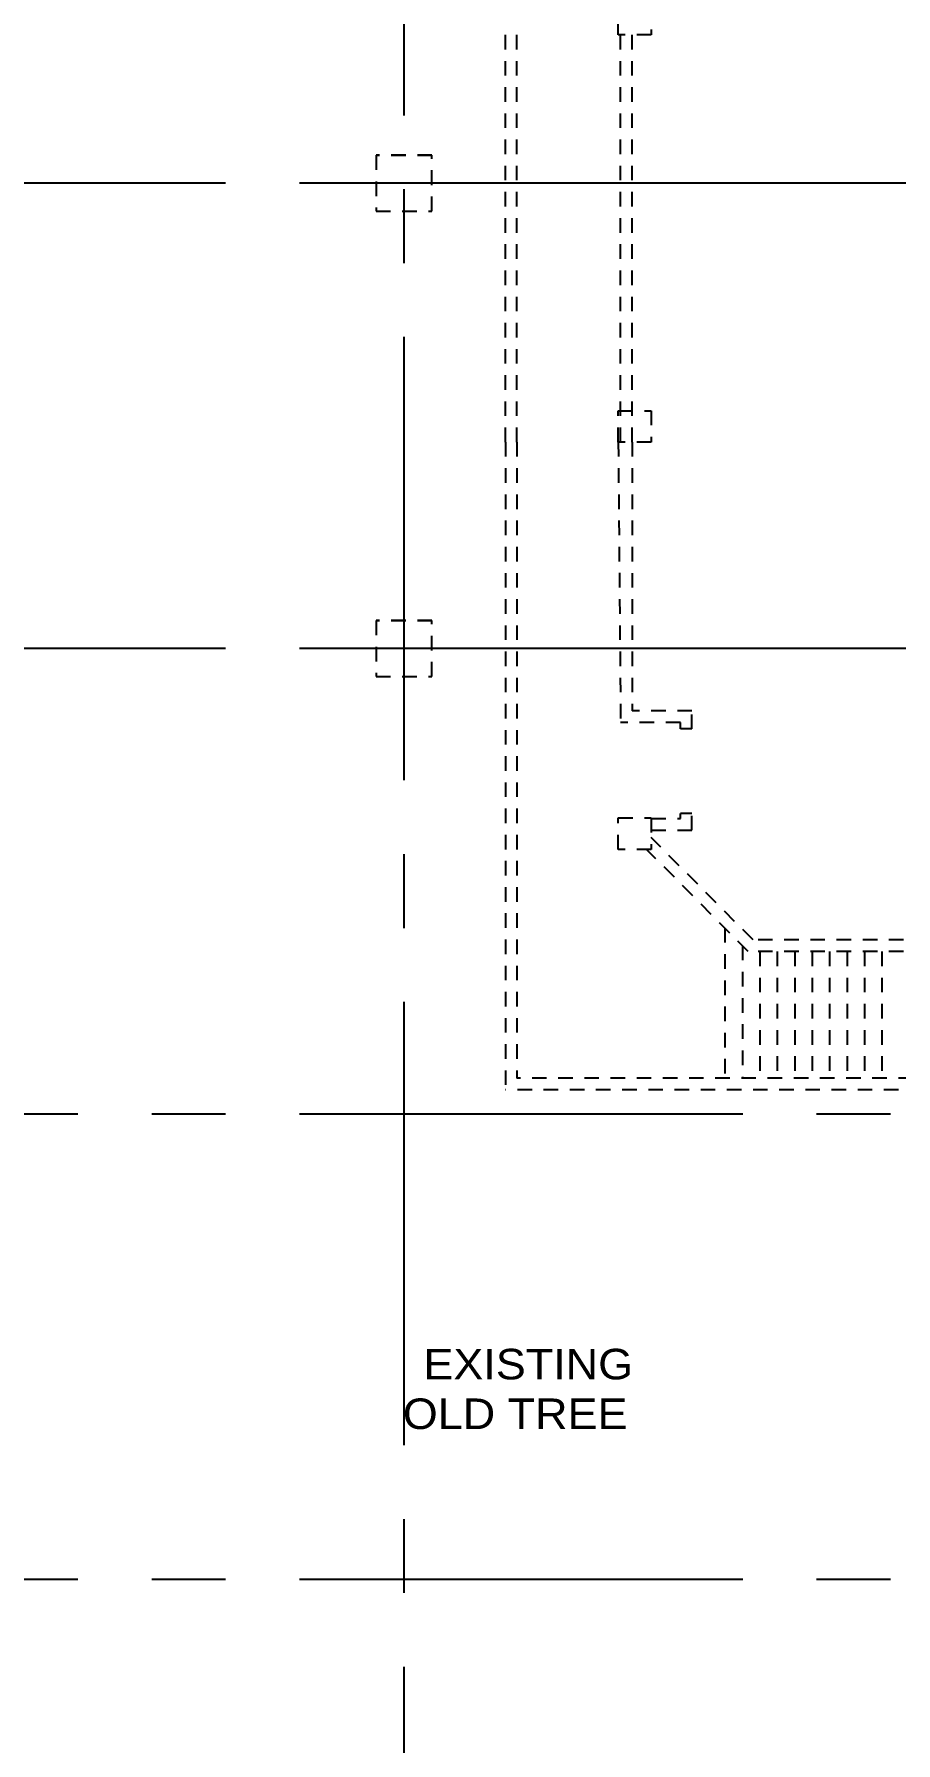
# Model space of a CAD drawing. Header units: millimetres. Extents: x 2148 to 2681, y 758 to 986.
# Drawn here: x 2414.82 to 2422.23, y 937.56 to 952.25 of the extents above; entities that cross this region are included whole.
import ezdxf

# ---------------------------------------------------------------- set-up
doc = ezdxf.new("R2010")
doc.units = ezdxf.units.MM
for name, pattern in [('CENTER2', [28.575, 19.05, -3.175, 3.175, -3.175]), ('DASHED2', [0.375, 0.25, -0.125]), ('HIDDEN', [0.375, 0.25, -0.125])]:
    doc.linetypes.add(name, pattern=pattern)
doc.layers.add('HATCH', color=8, linetype='Continuous')
doc.layers.add('S_GRID LINES', color=252, linetype='Continuous')
doc.styles.add('MMTX$0$ESMX$0$X-OPTA1D', font='x-opta1d')

# ---------------------------------------------------------------- blocks, each defined once
blk = doc.blocks.new('EXISTING')
at = {"layer": 'HATCH', "linetype": 'HIDDEN', "ltscale": 0.5}
for p, q in [((-79730.123, -2167.884), (-79730.123, -2157.376)), ((-79730.023, -2167.884), (-79730.023, -2157.376)), ((-79729.132, -2167.884), (-79729.132, -2164.298)), ((-79729.032, -2167.884), (-79729.032, -2164.298)), ((-79730.123, -2167.884), (-79730.123, -2173.45)), ((-79730.023, -2167.884), (-79730.023, -2173.35)), ((-79729.153, -2167.884), (-79729.132, -2170.295)), ((-79729.032, -2167.884), (-79729.032, -2170.195)), ((-79728.519, -2170.195), (-79729.032, -2170.195)), ((-79728.519, -2170.349), (-79728.519, -2170.195)), ((-79728.619, -2170.295), (-79729.132, -2170.295)), ((-79728.619, -2170.349), (-79728.619, -2170.295)), ((-79728.519, -2170.349), (-79728.619, -2170.349)), ((-79728.619, -2171.12), (-79728.619, -2171.075)), ((-79728.519, -2171.075), (-79728.619, -2171.075)), ((-79728.519, -2171.22), (-79728.519, -2171.075)), ((-79728.869, -2171.12), (-79728.619, -2171.12)), ((-79728.869, -2171.22), (-79728.519, -2171.22)), ((-79728.036, -2172.263), (-79728.909, -2171.384)), ((-79727.994, -2172.163), (-79728.869, -2171.283)), ((-79728.236, -2172.061), (-79728.236, -2173.35)), ((-79728.086, -2172.213), (-79728.086, -2173.35)), ((-79724.901, -2172.263), (-79728.036, -2172.263)), ((-79724.901, -2172.163), (-79727.994, -2172.163)), ((-79727.936, -2172.263), (-79727.936, -2173.35)), ((-79727.786, -2172.263), (-79727.786, -2173.35)), ((-79727.636, -2172.263), (-79727.636, -2173.35)), ((-79727.486, -2172.263), (-79727.486, -2173.35)), ((-79727.336, -2172.263), (-79727.336, -2173.35)), ((-79727.186, -2172.263), (-79727.186, -2173.35)), ((-79727.036, -2172.263), (-79727.036, -2173.35)), ((-79726.886, -2172.263), (-79726.886, -2173.35)), ((-79723.244, -2173.35), (-79730.023, -2173.35)), ((-79723.144, -2173.45), (-79730.123, -2173.45))]:
    blk.add_line(p, q, dxfattribs=at)
at = {"layer": 'HATCH', "linetype": 'HIDDEN', "ltscale": 0.5, "elevation": 0}
for points in [[(-79728.869, -2164.114), (-79728.869, -2164.384), (-79729.153, -2164.384), (-79729.153, -2164.114)], [(-79728.869, -2167.614), (-79728.869, -2167.884), (-79729.153, -2167.884), (-79729.153, -2167.614)], [(-79728.869, -2171.114), (-79728.869, -2171.384), (-79729.153, -2171.384), (-79729.153, -2171.114)]]:
    blk.add_lwpolyline(points, close=True, dxfattribs=at)

msp = doc.modelspace()

# ---------------------------------------------------------------- linework, layer by layer
at = {"layer": 'HATCH', "linetype": 'CENTER2', "ltscale": 0.5}
for p, q in [((2427.058657, 950.969311), (2392.5518229, 950.969311)), ((2427.058657, 950.969311), (2392.5518229, 950.969311)), ((2427.058657, 946.969311), (2392.5518229, 946.969311))]:
    msp.add_line(p, q, dxfattribs=at)
at = {"layer": 'HATCH', "color": 4, "linetype": 'DASHED2', "ltscale": 0.5, "elevation": 0}
for points in [[(2418.238657, 950.7303585), (2418.238657, 951.2103585), (2417.758657, 951.2103585), (2417.758657, 950.7303585)], [(2418.238657, 950.7287336), (2418.238657, 951.2087336), (2417.758657, 951.2087336), (2417.758657, 950.7287336)], [(2418.238657, 946.7303585), (2418.238657, 947.2103585), (2417.758657, 947.2103585), (2417.758657, 946.7303585)], [(2418.238657, 946.7287336), (2418.238657, 947.2087336), (2417.758657, 947.2087336), (2417.758657, 946.7287336)]]:
    msp.add_lwpolyline(points, close=True, dxfattribs=at)
at = {"layer": 'HATCH', "color": 4, "linetype": 'DASHED2', "ltscale": 0.5}
for points in [[(2418.238657, 950.7303585), (2418.238657, 951.2103585), (2417.758657, 951.2103585), (2417.758657, 950.7303585)], [(2418.238657, 950.7287336), (2418.238657, 951.2087336), (2417.758657, 951.2087336), (2417.758657, 950.7287336)], [(2418.238657, 946.7303585), (2418.238657, 947.2103585), (2417.758657, 947.2103585), (2417.758657, 946.7303585)], [(2418.238657, 946.7287336), (2418.238657, 947.2087336), (2417.758657, 947.2087336), (2417.758657, 946.7287336)]]:
    msp.add_lwpolyline(points, close=True, dxfattribs=at)
at = {"layer": 'S_GRID LINES', "linetype": 'CENTER2', "ltscale": 0.2}
for p, q in [((2417.9989709, 922.9776771, 0), (2417.9989709, 960.4722324, 0)), ((2455.1998717, 950.9709359, 0), (2392.5518229, 950.9709359, 0)), ((2455.1998717, 946.9709359, 0), (2392.5518229, 946.9709359, 0)), ((2455.1998717, 942.969311), (2392.5518229, 942.969311)), ((2455.1998717, 938.969311), (2392.5518229, 938.969311))]:
    msp.add_line(p, q, dxfattribs=at)

# ---------------------------------------------------------------- block references
at = {"layer": 'HATCH', "color": 2, "lineweight": -3}
msp.add_blockref('EXISTING', (82148.9926086, 3116.6282593, 0), dxfattribs=at)

# ---------------------------------------------------------------- texts
at = {"color": 2, "style": 'MMTX$0$ESMX$0$X-OPTA1D', "text_generation_flag": 6, "width": 1.1}
for s, p in [('EXISTING ', (2418.1651261, 940.6886873, 0)), ('OLD TREE', (2417.988247, 940.2619735, 0))]:
    msp.add_text(s, height=0.2625, rotation=180, dxfattribs=at).set_placement(p)

doc.saveas('drawing.dxf')
